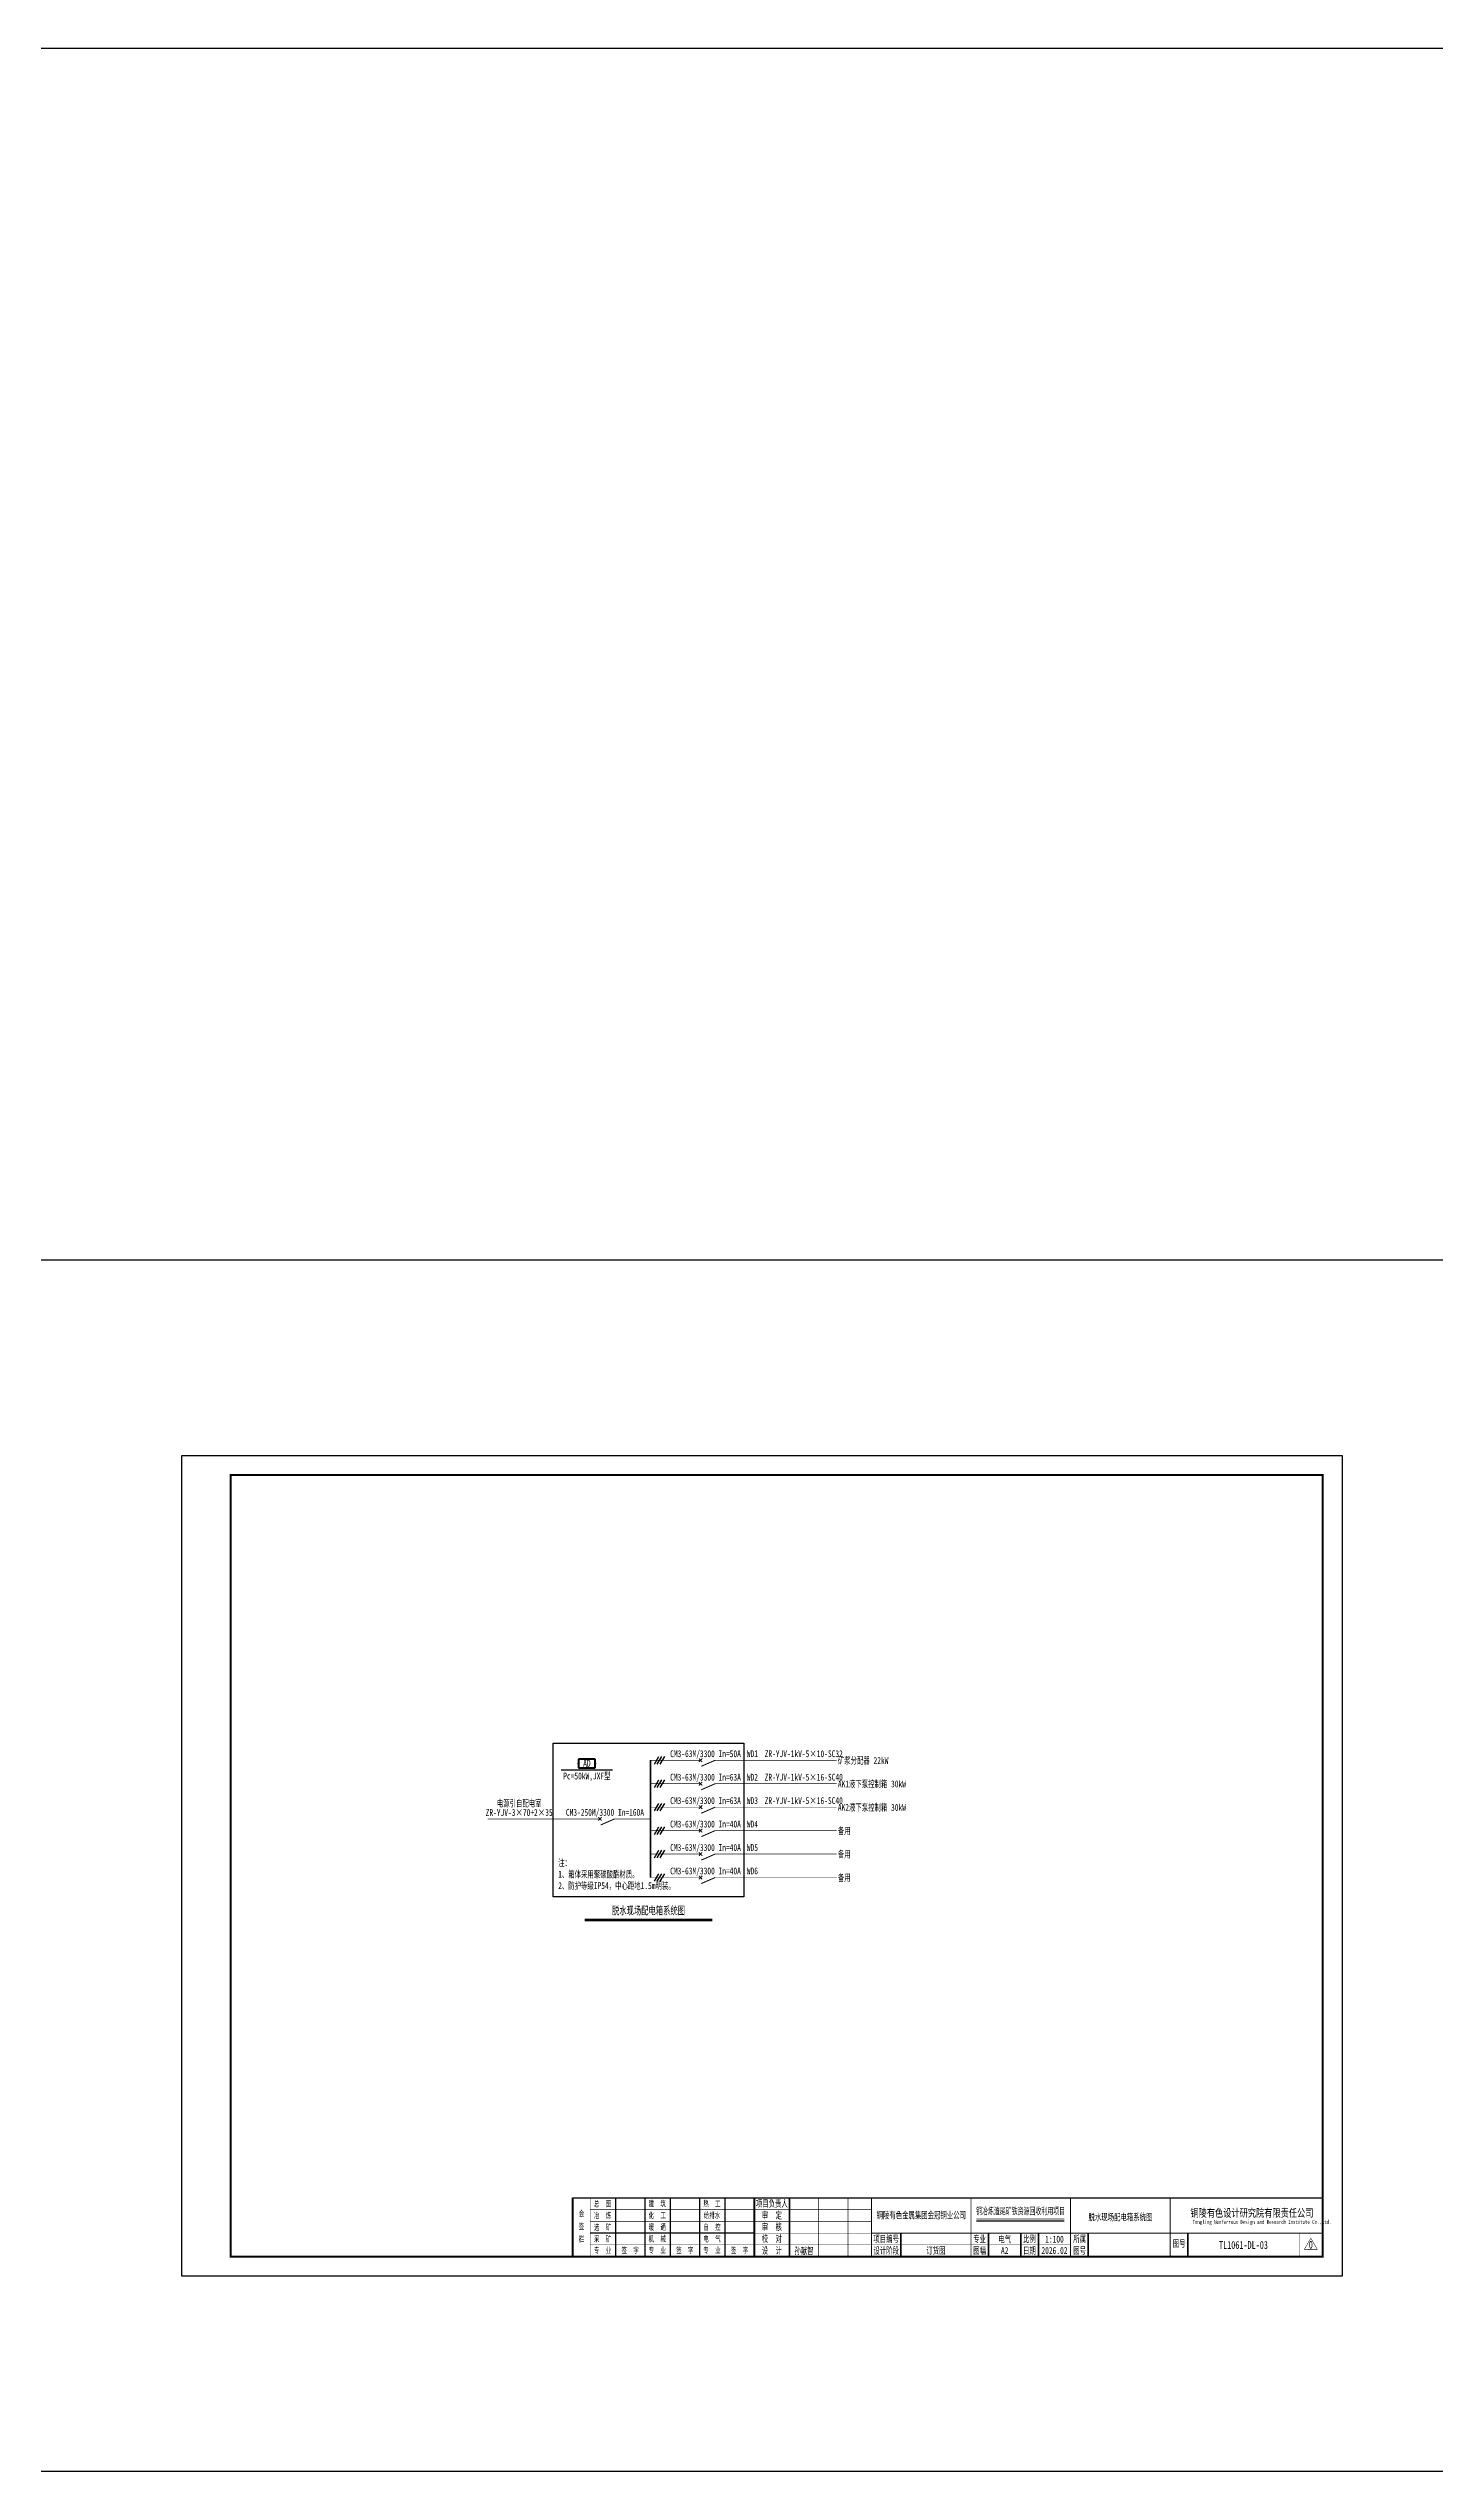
# Model space of a CAD drawing. Header units: millimetres. Extents: x 401220 to 2750366, y -101310 to 943175.
# Drawn here: x 575992 to 647008, y 309391 to 433391 of the extents above; entities that cross this region are included whole.
import ezdxf
from ezdxf.enums import TextEntityAlignment as Align

# ---------------------------------------------------------------- set-up
doc = ezdxf.new("R2010")
doc.units = ezdxf.units.MM
doc.layers.add('CAXA0层', color=7, linetype='Continuous', lineweight=25)
doc.layers.add('SW', color=8, linetype='Continuous', lineweight=20)
for name, color, linetype in [('TEXT', 4, 'Continuous'), ('图框', 7, 'Continuous'), ('照明平面导线层', 3, 'Continuous'), ('照明平面设备层', 1, 'Continuous'), ('高低压系统', 4, 'Continuous')]:
    doc.layers.add(name, color=color, linetype=linetype)
doc.styles.add('HZ', font='simsun.ttf', dxfattribs={"width": 0.75})
doc.styles.add('标准', font='NSimSun.ttf', dxfattribs={"width": 0.667})

# ---------------------------------------------------------------- blocks, each defined once
blk = doc.blocks.new('3')
at = {"layer": 'TEXT', "color": 7, "lineweight": 25, "style": 'HZ', "width": 0.75}
for s, height, p in [('铜陵有色设计研究院有限责任公司', 400, (221501, 249018)), ('Tongling Nonferrous Design and Research Institute Co.,Ltd.', 200, (221613, 248659))]:
    blk.add_text(s, height=height, dxfattribs=at).set_placement(p)
blk = doc.blocks.new('铜陵有色图签02')
at = {"layer": '图框', "linetype": 'Continuous', "lineweight": 50}
for p, q in [((-38401, 3003), (-38401, 1)), ((-29100, 3001), (-29100, 0))]:
    blk.add_line(p, q, dxfattribs=at)
at = {"layer": '图框', "color": 7, "linetype": 'Continuous', "lineweight": 25}
for p, q in [((-36201, 3010), (-36201, 9)), ((-34701, 3010), (-34701, 9)), ((-33401, 3017), (-33401, 16)), ((-31901, 3017), (-31901, 16)), ((-30601, 3017), (-30601, 16)), ((-29100, 1201), (-37501, 1201))]:
    blk.add_line(p, q, dxfattribs=at)
at = {"layer": '图框', "color": 7, "linetype": 'Continuous', "lineweight": 35}
for p, q in [((-27300, 3001), (-27300, 1)), ((-21600, 1197), (-21600, -3)), ((-17100, 1200), (-17100, 0)), ((-15450, 0), (-15450, 1200)), ((-14550, 1200), (-14550, 0)), ((-12000, 1201), (-12000, 1)), ((-6900, 1202), (-6900, 2))]:
    blk.add_line(p, q, dxfattribs=at)
at = {"layer": '图框', "lineweight": 25}
blk.add_line((-17723, 1830), (-13223, 1830), dxfattribs=at)
at = {"layer": '图框', "lineweight": 70, "const_width": 70}
blk.add_lwpolyline([(-17980, 3001), (0, 3001), (-38401, 3001)], dxfattribs=at)
at = {"layer": '图框', "color": 7, "linetype": 'Continuous', "lineweight": 25, "const_width": 25}
for points in [[(-37501, 3000), (-37501, 0)], [(-25800, 3001), (-25800, 1)], [(-24300, 3001), (-24300, 1)], [(-23100, 2401), (-37501, 2401)], [(-23100, 1801), (-37501, 1801)], [(-12900, 600), (-18000, 600), (-37501, 600)], [(-23100, 1201), (-29100, 1201)], [(-602, 943), (-932, 371), (-272, 371), (-602, 943)]]:
    blk.add_lwpolyline(points, dxfattribs=at)
at = {"layer": '图框', "linetype": 'Continuous', "lineweight": 50, "const_width": 50}
for points in [[(-23100, 3001), (-23100, 1)], [(-18000, 3000), (-18000, 0)]]:
    blk.add_lwpolyline(points, dxfattribs=at)
at = {"layer": '图框', "lineweight": 50, "const_width": 50}
for points in [[(-12900, 3001), (-12900, 1)], [(-7800, 3001), (-7800, 1)], [(0, 3000), (0, 0)], [(-23100, 1200), (0, 1200)]]:
    blk.add_lwpolyline(points, dxfattribs=at)
at = {"layer": '图框', "lineweight": 25, "const_width": 35}
blk.add_lwpolyline([(-17723, 1930), (-13223, 1930)], dxfattribs=at)
at = {"layer": '图框', "linetype": 'Continuous', "lineweight": 70, "const_width": 70}
blk.add_lwpolyline([(-38401, 1), (0, 0)], dxfattribs=at)
at = {"layer": '图框', "color": 7, "linetype": 'Continuous', "lineweight": 35, "const_width": 25}
blk.add_lwpolyline([(-1200, 1201), (-1200, 0)], dxfattribs=at)
at = {"layer": '图框', "lineweight": 25}
blk.add_blockref('3', (-228268, -246986), dxfattribs=at)
at = {"layer": 'TEXT', "color": 7, "lineweight": 25, "style": '标准', "width": 0.667}
for s, height, p in [('总  图', 300, (-36862, 2555)), ('建  筑', 300, (-34062, 2562)), ('热  工', 300, (-31262, 2562)), ('项目负责人', 350, (-28197, 2541)), ('签', 300, (-37942, 1404)), ('会', 300, (-37942, 2054)), ('冶  炼', 300, (-36862, 1955)), ('选  矿', 300, (-36862, 1355)), ('化  工', 300, (-34062, 1962)), ('暖  通', 300, (-34062, 1362)), ('给排水', 300, (-31262, 1962)), ('自  控', 300, (-31262, 1362)), ('审  定', 350, (-28197, 1941)), ('审  核', 350, (-28197, 1341)), ('栏', 300, (-37942, 754)), ('采  矿', 300, (-36862, 754)), ('专  业', 300, (-36862, 170)), ('签  字', 300, (-35449, 170)), ('机  械', 300, (-34062, 761)), ('专  业', 300, (-34062, 177)), ('签  字', 300, (-32649, 177)), ('专  业', 300, (-31262, 177)), ('电  气', 300, (-31262, 761)), ('签  字', 300, (-29849, 177)), ('校  对', 350, (-28197, 741)), ('设  计', 350, (-28197, 139)), ('项目编号', 350, (-22343, 730)), ('设计阶段', 350, (-22343, 130)), ('专业', 350, (-17559, 730)), ('图幅', 350, (-17559, 130)), ('比例', 350, (-15009, 730)), ('日期', 350, (-15009, 130)), ('所属', 350, (-12438, 730)), ('图号', 350, (-12438, 130)), ('图号', 350, (-7339, 495))]:
    blk.add_text(s, height=height, dxfattribs=at).set_placement(p, align=Align.CENTER)
blk = doc.blocks.new('DYDQ0201')
at = {"color": 0}
for points, const_width in [([(0, 0), (0, -3.8)], 0.3), ([(0, -11.2), (-3.1, -4.1)], 0.5), ([(0.9, -4.6), (-0.9, -2.9)], 0.5), ([(-0.9, -4.6), (0.9, -2.9)], 0.5), ([(0, -11.2), (0, -15)], 0.3)]:
    blk.add_lwpolyline(points, dxfattribs=dict(at, const_width=const_width))
blk = doc.blocks.new('PLA1')
at = {"color": 0, "linetype": 'ByBlock', "lineweight": -2}
for p, q in [((-500, 500), (-500, 0)), ((500, 500), (-500, 500)), ((-500, 0), (500, 0)), ((500, 0), (500, 500))]:
    blk.add_line(p, q, dxfattribs=at)
for p in [(-500, 250), (0, 500), (0, 0), (500, 250)]:
    blk.add_point(p, dxfattribs=at)

msp = doc.modelspace()

# ---------------------------------------------------------------- linework, layer by layer
at = {"color": 3}
for p, q in [((930455.53865, 433391.20568), (401219.70842, 433391.20568)), ((930455.53865, 371391.20568), (401219.70842, 371391.20568)), ((930455.53865, 309391.20568), (401219.70842, 309391.20568))]:
    msp.add_line(p, q, dxfattribs=at)
at = {"color": 0, "lineweight": -3, "ltscale": 100}
for p, q in [((601834.48788, 346662.20068), (611594.77103, 346662.20068)), ((601834.48788, 338809.36226), (601834.48788, 346662.20068)), ((611594.77103, 346662.20068), (611594.77103, 338809.36226)), ((611594.77103, 338809.36226), (601834.48788, 338809.36226))]:
    msp.add_line(p, q, dxfattribs=at)
at = {"layer": 'CAXA0层', "color": 0, "linetype": 'Continuous', "lineweight": 30}
msp.add_line((602248.37942, 345297.74018), (604868.31341, 345297.74018), dxfattribs=at)
at = {"layer": 'CAXA0层', "color": 2, "linetype": 'Continuous', "lineweight": 40}
msp.add_line((603461.48417, 337644.36226), (609967.77475, 337644.36226), dxfattribs=at)
at = {"layer": 'CAXA0层', "color": 2, "linetype": 'Continuous', "lineweight": 0}
msp.add_line((603461.48417, 337578.87933), (609967.77475, 337578.87933), dxfattribs=at)
at = {"layer": '图框', "linetype": 'Continuous', "lineweight": 100, "const_width": 100}
msp.add_lwpolyline([(585324.24205, 320391.20568), (641224.24205, 320391.20568), (641224.24205, 360391.20568), (585324.24205, 360391.20568)], close=True, dxfattribs=at)
at = {"layer": '照明平面导线层', "color": 2, "linetype": 'ByBlock', "lineweight": 25, "ltscale": 100}
for p, q in [((607013.57555, 345595.44415), (607245.35362, 345984.86211)), ((607164.57555, 345595.44415), (607396.35362, 345984.86211)), ((607315.57555, 345595.44415), (607547.35362, 345984.86211)), ((607013.57555, 344395.44415), (607245.35362, 344784.86211)), ((607164.57555, 344395.44415), (607396.35362, 344784.86211)), ((607315.57555, 344395.44415), (607547.35362, 344784.86211)), ((607013.57555, 343195.44415), (607245.35362, 343584.86211)), ((607164.57555, 343195.44415), (607396.35362, 343584.86211)), ((607315.57555, 343195.44415), (607547.35362, 343584.86211)), ((607013.57555, 341995.44415), (607245.35362, 342384.86211)), ((607164.57555, 341995.44415), (607396.35362, 342384.86211)), ((607315.57555, 341995.44415), (607547.35362, 342384.86211)), ((607013.57555, 340795.44415), (607245.35362, 341184.86211)), ((607164.57555, 340795.44415), (607396.35362, 341184.86211)), ((607315.57555, 340795.44415), (607547.35362, 341184.86211)), ((607013.57555, 339595.44415), (607245.35362, 339984.86211)), ((607164.57555, 339595.44415), (607396.35362, 339984.86211)), ((607315.57555, 339595.44415), (607547.35362, 339984.86211))]:
    msp.add_line(p, q, dxfattribs=at)
at = {"layer": '照明平面设备层', "color": 0, "lineweight": -3, "ltscale": 100}
msp.add_lwpolyline([(582824.24205, 361391.20568), (642224.24205, 361391.20568), (642224.24205, 319391.20568), (582824.24205, 319391.20568)], close=True, dxfattribs=at)
at = {"layer": '照明平面设备层', "color": 130, "lineweight": -3, "const_width": 30}
for points in [[(606809.77103, 345790.15313), (609004.16674, 345790.15313)], [(610504.16674, 345790.15313), (616350.84323, 345790.15313)], [(606809.77103, 344590.15313), (609004.16674, 344590.15313)], [(610504.16674, 344590.15313), (616350.84323, 344590.15313)], [(598476.48623, 342790.15313), (604155.65622, 342790.15313)], [(605355.65622, 342790.15313), (606809.77103, 342790.15313)], [(606809.77103, 343390.15313), (609004.16674, 343390.15313)], [(610504.16674, 343390.15313), (616350.84323, 343390.15313)], [(606809.77103, 342190.15313), (609004.16674, 342190.15313)], [(606809.77103, 340990.15313), (609004.16674, 340990.15313)], [(610504.16674, 342190.15313), (616350.84323, 342190.15313)], [(610504.16674, 340990.15313), (616350.84323, 340990.15313)], [(606809.77103, 339790.15313), (609004.16674, 339790.15313)], [(610504.16674, 339790.15313), (616350.84323, 339790.15313)]]:
    msp.add_lwpolyline(points, dxfattribs=at)
at = {"layer": '高低压系统', "color": 3, "lineweight": 35}
msp.add_line((606809.77103, 339790.15313), (606809.77103, 345790.15313), dxfattribs=at)

# ---------------------------------------------------------------- block references
at = {"layer": '图框', "lineweight": 25}
msp.add_blockref('铜陵有色图签02', (641224.24205, 320391.20568), dxfattribs=at)
at = {"layer": '照明平面设备层', "color": 1, "lineweight": 40, "xscale": 0.8640000000596046, "yscale": 0.8640000000596046, "zscale": 0.8640000000596046}
msp.add_blockref('PLA1', (603558.34642, 345406.60562), dxfattribs=at)
at = {"layer": '高低压系统', "lineweight": -3, "xscale": 100, "yscale": 100, "zscale": 100, "rotation": 90}
for p in [(609004.16674, 345790.15313), (609004.16674, 344590.15313), (609004.16674, 343390.15313), (603855.65622, 342790.15313), (609004.16674, 342190.15313), (609004.16674, 340990.15313), (609004.16674, 339790.15313)]:
    msp.add_blockref('DYDQ0201', p, dxfattribs=at)

# ---------------------------------------------------------------- texts
at = {"layer": 'SW', "color": 7, "linetype": 'Continuous', "lineweight": 25, "style": '标准', "width": 0.667}
for s, p in [('CM3-63M/3300 In=50A', (609631.73342, 345950.15313)), ('Pc=50kW,JXF型', (603558.34642, 344810.75421)), ('AD', (603558.34642, 345461.80547)), ('CM3-63M/3300 In=63A', (609631.73342, 344750.15313)), ('电源引自配电室', (600092.091, 343415.73212)), ('CM3-63M/3300 In=63A', (609631.73342, 343550.15313)), ('ZR-YJV-3×70+2×35', (600092.091, 342942.73212)), ('CM3-250M/3300 In=160A', (604483.2229, 342950.15313)), ('CM3-63M/3300 In=40A', (609631.73342, 342350.15313)), ('CM3-63M/3300 In=40A', (609631.73342, 341150.15313)), ('CM3-63M/3300 In=40A', (609631.73342, 339950.15313)), ('孙献智', (614675.97945, 320511.72401))]:
    msp.add_text(s, height=350, dxfattribs=at).set_placement(p, align=Align.CENTER)
for s, p in [('WD1', (611747.69098, 345950.15313)), ('ZR-YJV-1kV-5×10-SC32', (612660.39009, 345950.15313)), ('WD2', (611747.69098, 344750.15313)), ('ZR-YJV-1kV-5×16-SC40', (612660.39009, 344750.15313)), ('WD3', (611747.69098, 343550.15313)), ('ZR-YJV-1kV-5×16-SC40', (612660.39009, 343550.15313)), ('WD4', (611747.69098, 342350.15313)), ('WD5', (611747.69098, 341150.15313)), ('WD6', (611747.69098, 339950.15313))]:
    msp.add_text(s, height=350, dxfattribs=at).set_placement(p)
at = {"layer": 'SW', "color": 0, "linetype": 'Continuous', "lineweight": 25, "style": '标准', "width": 0.667}
for s, p in [('矿浆分配器 22kW', (616408.26768, 345604.14672)), ('AK1液下泵控制箱 30kW', (616408.26768, 344404.14672)), ('AK2液下泵控制箱 30kW', (616408.26768, 343204.14672)), ('备用', (616408.26768, 342004.14672)), ('备用', (616408.26768, 340804.14672)), ('备用', (616408.26768, 339604.14672))]:
    msp.add_text(s, height=350, dxfattribs=at).set_placement(p)
at = {"layer": 'SW', "color": 2, "linetype": 'Continuous', "lineweight": 25, "style": '标准', "width": 0.667}
msp.add_text('脱水现场配电箱系统图', height=400, dxfattribs=at).set_placement((606714.62946, 337899.37629), align=Align.CENTER)
at = {"layer": 'SW', "color": 4, "linetype": 'Continuous', "lineweight": 25, "style": '标准'}
for s, height, width, p in [('铜陵有色金属集团金冠铜业公司', 350, 0.667, (620678.09521, 322337.48108)), ('铜冶炼渣尾矿铁资源回收利用项目', 350, 0.62, (625761.76567, 322549.02747)), ('脱水现场配电箱系统图', 350, 0.667, (630875.15346, 322236.7046)), ('电气', 350, 0.667, (624948.41855, 321109.47168)), ('1:100', 350, 0.667, (627498.41855, 321109.47168)), ('TL1061-DL-03', 400, 0.667, (637173.55645, 320786.26222)), ('0', 400, 0.667, (640622.01453, 320797.75203)), ('A2', 350, 0.667, (624948.41855, 320529.76963)), ('2026.02', 350, 0.667, (627498.41855, 320529.76963))]:
    msp.add_text(s, height=height, dxfattribs=dict(at, width=width)).set_placement(p, align=Align.CENTER)
at = {"layer": 'SW', "color": 1, "linetype": 'Continuous', "lineweight": 25, "style": '标准', "width": 0.667}
msp.add_text('订货图', height=350, dxfattribs=at).set_placement((621423.66577, 320529.76963), align=Align.CENTER)
at = {"layer": 'SW', "color": 0, "linetype": 'Continuous', "lineweight": 25, "insert": (602089.91102, 340715.04788), "char_height": 350, "width": 7718.519906, "attachment_point": 1, "style": '标准'}
msp.add_mtext('注：\\P1、箱体采用聚碳酸酯材质。\\P2、防护等级IP54，中心距地1.5m明装。', dxfattribs=at)

doc.saveas('drawing.dxf')
